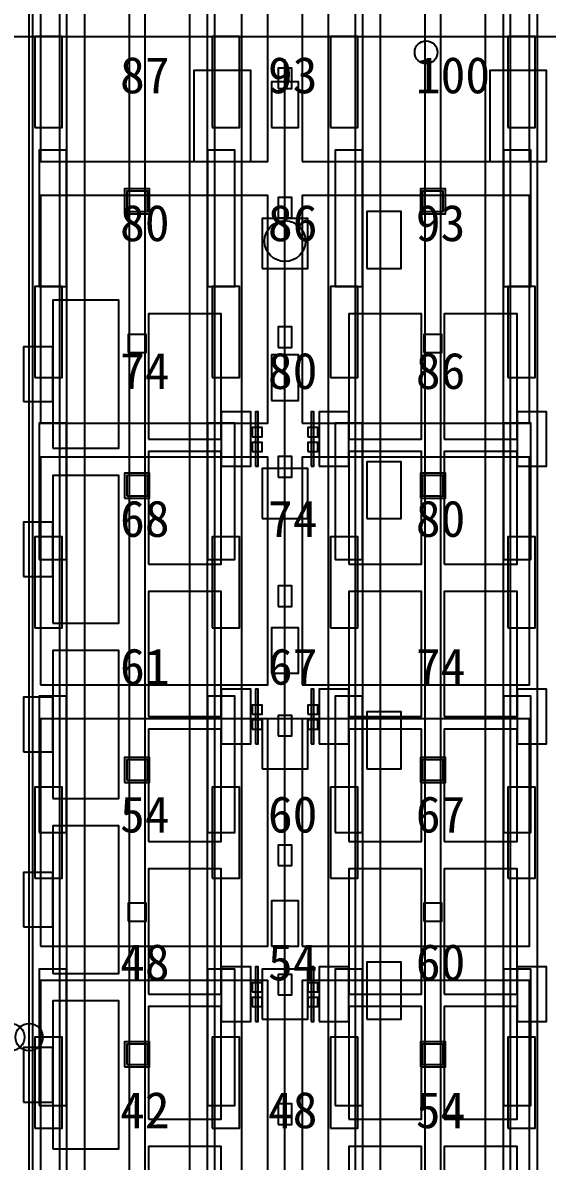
# Model space of a CAD drawing. Header units: metres. Extents: x -1640 to 1560, y -268 to 2338.
# Drawn here: x 101.7 to 124.8, y 1332.5 to 1382.6 of the extents above; entities that cross this region are included whole.
import ezdxf

# ---------------------------------------------------------------- set-up
doc = ezdxf.new("R2010")
doc.units = ezdxf.units.M
for name, color, linetype in [('1F_CHL', 4, 'Continuous'), ('1F_PUMP', 2, 'Continuous'), ('1F_SCR', 3, 'Continuous'), ('1F_STRUCT_COLUMN', 8, 'Continuous'), ('2F_CSF_LATERAL_RACK_CONCEPT', 9, 'Continuous'), ('2F_RFG', 5, 'Continuous'), ('2F_STRUCT_COLUMN', 8, 'Continuous'), ('2F_VMB', 6, 'Continuous'), ('3F_CLEANROOM_OVERHEAD_PIPE_DUCT_CONCEPT', 9, 'Continuous'), ('3F_CVD', 3, 'Continuous'), ('3F_EHS_EGRESS_DIST_M', 2, 'Continuous'), ('3F_EHS_EXTINGUISHER_HYDRANT_CABINET_CONCEPT', 1, 'Continuous'), ('3F_EHS_GAS_DETECTOR', 6, 'Continuous'), ('3F_FOUP', 5, 'Continuous'), ('3F_OHT', 9, 'Continuous'), ('3F_OHTV', 1, 'Continuous'), ('3F_PHOTO', 1, 'Continuous'), ('3F_STK', 3, 'Continuous'), ('3F_STRUCT_COLUMN', 8, 'Continuous'), ('3F_TBAR', 6, 'Continuous'), ('4F_FFU', 1, 'Continuous'), ('4F_STRUCT_PLENUM_TRUSS_CONCEPT', 9, 'Continuous'), ('5F_CHL', 4, 'Continuous'), ('5F_PUMP', 2, 'Continuous'), ('5F_SCR', 3, 'Continuous'), ('5F_STRUCT_COLUMN', 8, 'Continuous'), ('6F_CSF_LATERAL_RACK_CONCEPT', 9, 'Continuous'), ('6F_RFG', 5, 'Continuous'), ('6F_STRUCT_COLUMN', 8, 'Continuous'), ('6F_VMB', 6, 'Continuous'), ('7F_CLEANROOM_OVERHEAD_PIPE_DUCT_CONCEPT', 9, 'Continuous'), ('7F_CVD', 3, 'Continuous'), ('7F_EHS_EGRESS_DIST_M', 2, 'Continuous'), ('7F_EHS_EXTINGUISHER_HYDRANT_CABINET_CONCEPT', 1, 'Continuous'), ('7F_EHS_GAS_DETECTOR', 6, 'Continuous'), ('7F_FOUP', 5, 'Continuous'), ('7F_OHT', 9, 'Continuous'), ('7F_OHTV', 1, 'Continuous'), ('7F_PHOTO', 1, 'Continuous'), ('7F_STK', 3, 'Continuous'), ('7F_STRUCT_COLUMN', 8, 'Continuous'), ('7F_TBAR', 6, 'Continuous'), ('8F_FFU', 1, 'Continuous'), ('8F_STRUCT_PLENUM_TRUSS_CONCEPT', 9, 'Continuous'), ('UTIL_PCW.R_CONCEPT', 1, 'Continuous'), ('UTIL_PCW.R_RISER', 1, 'Continuous'), ('UTIL_PCW.S_CONCEPT', 6, 'Continuous'), ('UTIL_PCW.S_RISER', 6, 'Continuous')]:
    doc.layers.add(name, color=color, linetype=linetype)

msp = doc.modelspace()

# ---------------------------------------------------------------- linework, layer by layer
at = {"layer": '1F_CHL'}
for points in [[(116.85, 1371.8), (118.35, 1371.8), (118.35, 1374.3), (116.85, 1374.3)], [(116.85, 1360.8), (118.35, 1360.8), (118.35, 1363.3), (116.85, 1363.3)], [(116.85, 1349.8), (118.35, 1349.8), (118.35, 1352.3), (116.85, 1352.3)], [(116.85, 1338.8), (118.35, 1338.8), (118.35, 1341.3), (116.85, 1341.3)]]:
    msp.add_lwpolyline(points, close=True, dxfattribs=at)
at = {"layer": '1F_PUMP'}
for points in [[(102.25, 1378), (103.45, 1378), (103.45, 1382), (102.25, 1382)], [(110.05, 1378), (111.25, 1378), (111.25, 1382), (110.05, 1382)], [(115.25, 1378), (116.45, 1378), (116.45, 1382), (115.25, 1382)], [(123.05, 1378), (124.25, 1378), (124.25, 1382), (123.05, 1382)], [(102.25, 1367), (103.45, 1367), (103.45, 1371), (102.25, 1371)], [(110.05, 1367), (111.25, 1367), (111.25, 1371), (110.05, 1371)], [(115.25, 1367), (116.45, 1367), (116.45, 1371), (115.25, 1371)], [(123.05, 1367), (124.25, 1367), (124.25, 1371), (123.05, 1371)], [(102.25, 1356), (103.45, 1356), (103.45, 1360), (102.25, 1360)], [(110.05, 1356), (111.25, 1356), (111.25, 1360), (110.05, 1360)], [(115.25, 1356), (116.45, 1356), (116.45, 1360), (115.25, 1360)], [(123.05, 1356), (124.25, 1356), (124.25, 1360), (123.05, 1360)], [(102.25, 1345), (103.45, 1345), (103.45, 1349), (102.25, 1349)], [(110.05, 1345), (111.25, 1345), (111.25, 1349), (110.05, 1349)], [(115.25, 1345), (116.45, 1345), (116.45, 1349), (115.25, 1349)], [(123.05, 1345), (124.25, 1345), (124.25, 1349), (123.05, 1349)], [(102.25, 1334), (103.45, 1334), (103.45, 1338), (102.25, 1338)], [(110.05, 1334), (111.25, 1334), (111.25, 1338), (110.05, 1338)], [(115.25, 1334), (116.45, 1334), (116.45, 1338), (115.25, 1338)], [(123.05, 1334), (124.25, 1334), (124.25, 1338), (123.05, 1338)]]:
    msp.add_lwpolyline(points, close=True, dxfattribs=at)
at = {"layer": '1F_SCR'}
for points in [[(112.25, 1371.8), (114.25, 1371.8), (114.25, 1374), (112.25, 1374)], [(112.25, 1360.8), (114.25, 1360.8), (114.25, 1363), (112.25, 1363)], [(112.25, 1349.8), (114.25, 1349.8), (114.25, 1352), (112.25, 1352)], [(112.25, 1338.8), (114.25, 1338.8), (114.25, 1341), (112.25, 1341)]]:
    msp.add_lwpolyline(points, close=True, dxfattribs=at)
at = {"layer": '1F_STRUCT_COLUMN'}
for points in [[(106.2, 1374.2), (107.3, 1374.2), (107.3, 1375.3), (106.2, 1375.3)], [(119.2, 1374.2), (120.3, 1374.2), (120.3, 1375.3), (119.2, 1375.3)], [(106.2, 1361.7), (107.3, 1361.7), (107.3, 1362.8), (106.2, 1362.8)], [(119.2, 1361.7), (120.3, 1361.7), (120.3, 1362.8), (119.2, 1362.8)], [(106.2, 1349.2), (107.3, 1349.2), (107.3, 1350.3), (106.2, 1350.3)], [(119.2, 1349.2), (120.3, 1349.2), (120.3, 1350.3), (119.2, 1350.3)], [(106.2, 1336.7), (107.3, 1336.7), (107.3, 1337.8), (106.2, 1337.8)], [(119.2, 1336.7), (120.3, 1336.7), (120.3, 1337.8), (119.2, 1337.8)]]:
    msp.add_lwpolyline(points, close=True, dxfattribs=at)
at = {"layer": '2F_CSF_LATERAL_RACK_CONCEPT'}
for points in [[(103.65, 1310), (104.45, 1310), (104.45, 1460), (103.65, 1460)], [(109.05, 1310), (109.85, 1310), (109.85, 1460), (109.05, 1460)], [(116.65, 1310), (117.45, 1310), (117.45, 1460), (116.65, 1460)], [(122.05, 1310), (122.85, 1310), (122.85, 1460), (122.05, 1460)]]:
    msp.add_lwpolyline(points, close=True, dxfattribs=at)
at = {"layer": '2F_RFG'}
for points in [[(102.45, 1371), (103.65, 1371), (103.65, 1377), (102.45, 1377)], [(109.85, 1371), (111.05, 1371), (111.05, 1377), (109.85, 1377)], [(115.45, 1371), (116.65, 1371), (116.65, 1377), (115.45, 1377)], [(122.85, 1371), (124.05, 1371), (124.05, 1377), (122.85, 1377)], [(102.45, 1359), (103.65, 1359), (103.65, 1365), (102.45, 1365)], [(109.85, 1359), (111.05, 1359), (111.05, 1365), (109.85, 1365)], [(115.45, 1359), (116.65, 1359), (116.65, 1365), (115.45, 1365)], [(122.85, 1359), (124.05, 1359), (124.05, 1365), (122.85, 1365)], [(102.45, 1347), (103.65, 1347), (103.65, 1353), (102.45, 1353)], [(109.85, 1347), (111.05, 1347), (111.05, 1353), (109.85, 1353)], [(115.45, 1347), (116.65, 1347), (116.65, 1353), (115.45, 1353)], [(122.85, 1347), (124.05, 1347), (124.05, 1353), (122.85, 1353)], [(102.45, 1335), (103.65, 1335), (103.65, 1341), (102.45, 1341)], [(109.85, 1335), (111.05, 1335), (111.05, 1341), (109.85, 1341)], [(115.45, 1335), (116.65, 1335), (116.65, 1341), (115.45, 1341)], [(122.85, 1335), (124.05, 1335), (124.05, 1341), (122.85, 1341)]]:
    msp.add_lwpolyline(points, close=True, dxfattribs=at)
at = {"layer": '2F_STRUCT_COLUMN'}
for points in [[(106.3, 1374.3), (107.2, 1374.3), (107.2, 1375.2), (106.3, 1375.2)], [(119.3, 1374.3), (120.2, 1374.3), (120.2, 1375.2), (119.3, 1375.2)], [(106.3, 1361.8), (107.2, 1361.8), (107.2, 1362.7), (106.3, 1362.7)], [(119.3, 1361.8), (120.2, 1361.8), (120.2, 1362.7), (119.3, 1362.7)], [(106.3, 1349.3), (107.2, 1349.3), (107.2, 1350.2), (106.3, 1350.2)], [(119.3, 1349.3), (120.2, 1349.3), (120.2, 1350.2), (119.3, 1350.2)], [(106.3, 1336.8), (107.2, 1336.8), (107.2, 1337.7), (106.3, 1337.7)], [(119.3, 1336.8), (120.2, 1336.8), (120.2, 1337.7), (119.3, 1337.7)]]:
    msp.add_lwpolyline(points, close=True, dxfattribs=at)
at = {"layer": '2F_VMB'}
for points in [[(112.65, 1378), (113.85, 1378), (113.85, 1380), (112.65, 1380)], [(112.65, 1366), (113.85, 1366), (113.85, 1368), (112.65, 1368)], [(112.65, 1354), (113.85, 1354), (113.85, 1356), (112.65, 1356)], [(112.65, 1342), (113.85, 1342), (113.85, 1344), (112.65, 1344)]]:
    msp.add_lwpolyline(points, close=True, dxfattribs=at)
at = {"layer": '3F_CLEANROOM_OVERHEAD_PIPE_DUCT_CONCEPT'}
for points in [[(102.15, 1309), (103.35, 1309), (103.35, 1461), (102.15, 1461)], [(110.15, 1309), (111.35, 1309), (111.35, 1461), (110.15, 1461)], [(115.15, 1309), (116.35, 1309), (116.35, 1461), (115.15, 1461)], [(123.15, 1309), (124.35, 1309), (124.35, 1461), (123.15, 1461)]]:
    msp.add_lwpolyline(points, close=True, dxfattribs=at)
at = {"layer": '3F_CVD'}
for points in [[(103.05, 1363.9), (105.95, 1363.9), (105.95, 1370.4), (103.05, 1370.4)], [(101.75, 1365.95), (103.05, 1365.95), (103.05, 1368.35), (101.75, 1368.35)], [(103.05, 1356.2), (105.95, 1356.2), (105.95, 1362.7), (103.05, 1362.7)], [(101.75, 1358.25), (103.05, 1358.25), (103.05, 1360.65), (101.75, 1360.65)], [(103.05, 1348.5), (105.95, 1348.5), (105.95, 1355), (103.05, 1355)], [(101.75, 1350.55), (103.05, 1350.55), (103.05, 1352.95), (101.75, 1352.95)], [(103.05, 1340.8), (105.95, 1340.8), (105.95, 1347.3), (103.05, 1347.3)], [(101.75, 1342.85), (103.05, 1342.85), (103.05, 1345.25), (101.75, 1345.25)], [(103.05, 1333.1), (105.95, 1333.1), (105.95, 1339.6), (103.05, 1339.6)], [(101.75, 1335.15), (103.05, 1335.15), (103.05, 1337.55), (101.75, 1337.55)]]:
    msp.add_lwpolyline(points, close=True, dxfattribs=at)
at = {"layer": '3F_EHS_EXTINGUISHER_HYDRANT_CABINET_CONCEPT'}
msp.add_circle((119.45, 1381.3), 0.5, dxfattribs=at)
at = {"layer": '3F_EHS_GAS_DETECTOR'}
msp.add_circle((113.25, 1373), 0.9, dxfattribs=at)
at = {"layer": '3F_FOUP'}
for points in [[(111.8, 1364.4), (112.25, 1364.4), (112.25, 1364.8), (111.8, 1364.8)], [(114.25, 1364.4), (114.7, 1364.4), (114.7, 1364.8), (114.25, 1364.8)], [(111.8, 1363.75), (112.25, 1363.75), (112.25, 1364.15), (111.8, 1364.15)], [(114.25, 1363.75), (114.7, 1363.75), (114.7, 1364.15), (114.25, 1364.15)], [(111.8, 1352.2), (112.25, 1352.2), (112.25, 1352.6), (111.8, 1352.6)], [(114.25, 1352.2), (114.7, 1352.2), (114.7, 1352.6), (114.25, 1352.6)], [(111.8, 1351.55), (112.25, 1351.55), (112.25, 1351.95), (111.8, 1351.95)], [(114.25, 1351.55), (114.7, 1351.55), (114.7, 1351.95), (114.25, 1351.95)], [(111.8, 1340), (112.25, 1340), (112.25, 1340.4), (111.8, 1340.4)], [(114.25, 1340), (114.7, 1340), (114.7, 1340.4), (114.25, 1340.4)], [(111.8, 1339.35), (112.25, 1339.35), (112.25, 1339.75), (111.8, 1339.75)], [(114.25, 1339.35), (114.7, 1339.35), (114.7, 1339.75), (114.25, 1339.75)]]:
    msp.add_lwpolyline(points, close=True, dxfattribs=at)
at = {"layer": '3F_OHT'}
msp.add_line((113.25, 1309), (113.25, 1381), dxfattribs=at)
at = {"layer": '3F_OHTV'}
for points in [[(112.95, 1379.71), (113.55, 1379.71), (113.55, 1380.61), (112.95, 1380.61)], [(112.95, 1374.02), (113.55, 1374.02), (113.55, 1374.92), (112.95, 1374.92)], [(112.95, 1368.33), (113.55, 1368.33), (113.55, 1369.23), (112.95, 1369.23)], [(112.95, 1362.63), (113.55, 1362.63), (113.55, 1363.53), (112.95, 1363.53)], [(112.95, 1356.94), (113.55, 1356.94), (113.55, 1357.84), (112.95, 1357.84)], [(112.95, 1351.25), (113.55, 1351.25), (113.55, 1352.15), (112.95, 1352.15)], [(112.95, 1345.55), (113.55, 1345.55), (113.55, 1346.45), (112.95, 1346.45)], [(112.95, 1339.86), (113.55, 1339.86), (113.55, 1340.76), (112.95, 1340.76)], [(112.95, 1334.17), (113.55, 1334.17), (113.55, 1335.07), (112.95, 1335.07)]]:
    msp.add_lwpolyline(points, close=True, dxfattribs=at)
at = {"layer": '3F_PHOTO'}
for points in [[(107.25, 1364.3), (110.45, 1364.3), (110.45, 1369.8), (107.25, 1369.8)], [(116.05, 1364.3), (119.25, 1364.3), (119.25, 1369.8), (116.05, 1369.8)], [(120.25, 1364.3), (123.45, 1364.3), (123.45, 1369.8), (120.25, 1369.8)], [(110.45, 1363.1), (111.75, 1363.1), (111.75, 1365.5), (110.45, 1365.5)], [(114.75, 1363.1), (116.05, 1363.1), (116.05, 1365.5), (114.75, 1365.5)], [(123.45, 1363.1), (124.75, 1363.1), (124.75, 1365.5), (123.45, 1365.5)], [(107.25, 1358.8), (110.45, 1358.8), (110.45, 1363.75), (107.25, 1363.75)], [(116.05, 1358.8), (119.25, 1358.8), (119.25, 1363.75), (116.05, 1363.75)], [(120.25, 1358.8), (123.45, 1358.8), (123.45, 1363.75), (120.25, 1363.75)], [(107.25, 1352.1), (110.45, 1352.1), (110.45, 1357.6), (107.25, 1357.6)], [(116.05, 1352.1), (119.25, 1352.1), (119.25, 1357.6), (116.05, 1357.6)], [(120.25, 1352.1), (123.45, 1352.1), (123.45, 1357.6), (120.25, 1357.6)], [(110.45, 1350.9), (111.75, 1350.9), (111.75, 1353.3), (110.45, 1353.3)], [(114.75, 1350.9), (116.05, 1350.9), (116.05, 1353.3), (114.75, 1353.3)], [(123.45, 1350.9), (124.75, 1350.9), (124.75, 1353.3), (123.45, 1353.3)], [(107.25, 1346.6), (110.45, 1346.6), (110.45, 1351.55), (107.25, 1351.55)], [(116.05, 1346.6), (119.25, 1346.6), (119.25, 1351.55), (116.05, 1351.55)], [(120.25, 1346.6), (123.45, 1346.6), (123.45, 1351.55), (120.25, 1351.55)], [(107.25, 1339.9), (110.45, 1339.9), (110.45, 1345.4), (107.25, 1345.4)], [(116.05, 1339.9), (119.25, 1339.9), (119.25, 1345.4), (116.05, 1345.4)], [(120.25, 1339.9), (123.45, 1339.9), (123.45, 1345.4), (120.25, 1345.4)], [(110.45, 1338.7), (111.75, 1338.7), (111.75, 1341.1), (110.45, 1341.1)], [(114.75, 1338.7), (116.05, 1338.7), (116.05, 1341.1), (114.75, 1341.1)], [(123.45, 1338.7), (124.75, 1338.7), (124.75, 1341.1), (123.45, 1341.1)], [(107.25, 1334.4), (110.45, 1334.4), (110.45, 1339.35), (107.25, 1339.35)], [(116.05, 1334.4), (119.25, 1334.4), (119.25, 1339.35), (116.05, 1339.35)], [(120.25, 1334.4), (123.45, 1334.4), (123.45, 1339.35), (120.25, 1339.35)], [(107.25, 1327.7), (110.45, 1327.7), (110.45, 1333.2), (107.25, 1333.2)], [(116.05, 1327.7), (119.25, 1327.7), (119.25, 1333.2), (116.05, 1333.2)], [(120.25, 1327.7), (123.45, 1327.7), (123.45, 1333.2), (120.25, 1333.2)]]:
    msp.add_lwpolyline(points, close=True, dxfattribs=at)
at = {"layer": '3F_STK'}
for points in [[(109.25, 1376.5), (111.75, 1376.5), (111.75, 1380.5), (109.25, 1380.5)], [(122.25, 1376.5), (124.75, 1376.5), (124.75, 1380.5), (122.25, 1380.5)]]:
    msp.add_lwpolyline(points, close=True, dxfattribs=at)
at = {"layer": '3F_STRUCT_COLUMN'}
for points in [[(106.35, 1368.1), (107.15, 1368.1), (107.15, 1368.9), (106.35, 1368.9)], [(119.35, 1368.1), (120.15, 1368.1), (120.15, 1368.9), (119.35, 1368.9)], [(106.35, 1343.1), (107.15, 1343.1), (107.15, 1343.9), (106.35, 1343.9)], [(119.35, 1343.1), (120.15, 1343.1), (120.15, 1343.9), (119.35, 1343.9)]]:
    msp.add_lwpolyline(points, close=True, dxfattribs=at)
at = {"layer": '3F_TBAR'}
for points in [[(111.95, 1363.1), (112.07, 1363.1), (112.07, 1365.5), (111.95, 1365.5)], [(114.4, 1363.1), (114.52, 1363.1), (114.52, 1365.5), (114.4, 1365.5)], [(111.95, 1350.9), (112.07, 1350.9), (112.07, 1353.3), (111.95, 1353.3)], [(114.4, 1350.9), (114.52, 1350.9), (114.52, 1353.3), (114.4, 1353.3)], [(111.95, 1338.7), (112.07, 1338.7), (112.07, 1341.1), (111.95, 1341.1)], [(114.4, 1338.7), (114.52, 1338.7), (114.52, 1341.1), (114.4, 1341.1)]]:
    msp.add_lwpolyline(points, close=True, dxfattribs=at)
at = {"layer": '4F_FFU'}
for points in [[(102.5, 1376.5), (112.5, 1376.5), (112.5, 1386.5), (102.5, 1386.5)], [(114, 1376.5), (124, 1376.5), (124, 1386.5), (114, 1386.5)], [(102.5, 1365), (112.5, 1365), (112.5, 1375), (102.5, 1375)], [(114, 1365), (124, 1365), (124, 1375), (114, 1375)], [(102.5, 1353.5), (112.5, 1353.5), (112.5, 1363.5), (102.5, 1363.5)], [(114, 1353.5), (124, 1353.5), (124, 1363.5), (114, 1363.5)], [(102.5, 1342), (112.5, 1342), (112.5, 1352), (102.5, 1352)], [(114, 1342), (124, 1342), (124, 1352), (114, 1352)], [(102.5, 1330.5), (112.5, 1330.5), (112.5, 1340.5), (102.5, 1340.5)], [(114, 1330.5), (124, 1330.5), (124, 1340.5), (114, 1340.5)]]:
    msp.add_lwpolyline(points, close=True, dxfattribs=at)
at = {"layer": '4F_STRUCT_PLENUM_TRUSS_CONCEPT'}
for points in [[(106.4, 1306), (107.1, 1306), (107.1, 1464), (106.4, 1464)], [(119.4, 1306), (120.1, 1306), (120.1, 1464), (119.4, 1464)]]:
    msp.add_lwpolyline(points, close=True, dxfattribs=at)
at = {"layer": '5F_CHL'}
for points in [[(116.85, 1371.8), (118.35, 1371.8), (118.35, 1374.3), (116.85, 1374.3)], [(116.85, 1360.8), (118.35, 1360.8), (118.35, 1363.3), (116.85, 1363.3)], [(116.85, 1349.8), (118.35, 1349.8), (118.35, 1352.3), (116.85, 1352.3)], [(116.85, 1338.8), (118.35, 1338.8), (118.35, 1341.3), (116.85, 1341.3)]]:
    msp.add_lwpolyline(points, close=True, dxfattribs=at)
at = {"layer": '5F_PUMP'}
for points in [[(102.25, 1378), (103.45, 1378), (103.45, 1382), (102.25, 1382)], [(110.05, 1378), (111.25, 1378), (111.25, 1382), (110.05, 1382)], [(115.25, 1378), (116.45, 1378), (116.45, 1382), (115.25, 1382)], [(123.05, 1378), (124.25, 1378), (124.25, 1382), (123.05, 1382)], [(102.25, 1367), (103.45, 1367), (103.45, 1371), (102.25, 1371)], [(110.05, 1367), (111.25, 1367), (111.25, 1371), (110.05, 1371)], [(115.25, 1367), (116.45, 1367), (116.45, 1371), (115.25, 1371)], [(123.05, 1367), (124.25, 1367), (124.25, 1371), (123.05, 1371)], [(102.25, 1356), (103.45, 1356), (103.45, 1360), (102.25, 1360)], [(110.05, 1356), (111.25, 1356), (111.25, 1360), (110.05, 1360)], [(115.25, 1356), (116.45, 1356), (116.45, 1360), (115.25, 1360)], [(123.05, 1356), (124.25, 1356), (124.25, 1360), (123.05, 1360)], [(102.25, 1345), (103.45, 1345), (103.45, 1349), (102.25, 1349)], [(110.05, 1345), (111.25, 1345), (111.25, 1349), (110.05, 1349)], [(115.25, 1345), (116.45, 1345), (116.45, 1349), (115.25, 1349)], [(123.05, 1345), (124.25, 1345), (124.25, 1349), (123.05, 1349)], [(102.25, 1334), (103.45, 1334), (103.45, 1338), (102.25, 1338)], [(110.05, 1334), (111.25, 1334), (111.25, 1338), (110.05, 1338)], [(115.25, 1334), (116.45, 1334), (116.45, 1338), (115.25, 1338)], [(123.05, 1334), (124.25, 1334), (124.25, 1338), (123.05, 1338)]]:
    msp.add_lwpolyline(points, close=True, dxfattribs=at)
at = {"layer": '5F_SCR'}
for points in [[(112.25, 1371.8), (114.25, 1371.8), (114.25, 1374), (112.25, 1374)], [(112.25, 1360.8), (114.25, 1360.8), (114.25, 1363), (112.25, 1363)], [(112.25, 1349.8), (114.25, 1349.8), (114.25, 1352), (112.25, 1352)], [(112.25, 1338.8), (114.25, 1338.8), (114.25, 1341), (112.25, 1341)]]:
    msp.add_lwpolyline(points, close=True, dxfattribs=at)
at = {"layer": '5F_STRUCT_COLUMN'}
for points in [[(106.2, 1374.2), (107.3, 1374.2), (107.3, 1375.3), (106.2, 1375.3)], [(119.2, 1374.2), (120.3, 1374.2), (120.3, 1375.3), (119.2, 1375.3)], [(106.2, 1361.7), (107.3, 1361.7), (107.3, 1362.8), (106.2, 1362.8)], [(119.2, 1361.7), (120.3, 1361.7), (120.3, 1362.8), (119.2, 1362.8)], [(106.2, 1349.2), (107.3, 1349.2), (107.3, 1350.3), (106.2, 1350.3)], [(119.2, 1349.2), (120.3, 1349.2), (120.3, 1350.3), (119.2, 1350.3)], [(106.2, 1336.7), (107.3, 1336.7), (107.3, 1337.8), (106.2, 1337.8)], [(119.2, 1336.7), (120.3, 1336.7), (120.3, 1337.8), (119.2, 1337.8)]]:
    msp.add_lwpolyline(points, close=True, dxfattribs=at)
at = {"layer": '6F_CSF_LATERAL_RACK_CONCEPT'}
for points in [[(103.65, 1310), (104.45, 1310), (104.45, 1460), (103.65, 1460)], [(109.05, 1310), (109.85, 1310), (109.85, 1460), (109.05, 1460)], [(116.65, 1310), (117.45, 1310), (117.45, 1460), (116.65, 1460)], [(122.05, 1310), (122.85, 1310), (122.85, 1460), (122.05, 1460)]]:
    msp.add_lwpolyline(points, close=True, dxfattribs=at)
at = {"layer": '6F_RFG'}
for points in [[(102.45, 1371), (103.65, 1371), (103.65, 1377), (102.45, 1377)], [(109.85, 1371), (111.05, 1371), (111.05, 1377), (109.85, 1377)], [(115.45, 1371), (116.65, 1371), (116.65, 1377), (115.45, 1377)], [(122.85, 1371), (124.05, 1371), (124.05, 1377), (122.85, 1377)], [(102.45, 1359), (103.65, 1359), (103.65, 1365), (102.45, 1365)], [(109.85, 1359), (111.05, 1359), (111.05, 1365), (109.85, 1365)], [(115.45, 1359), (116.65, 1359), (116.65, 1365), (115.45, 1365)], [(122.85, 1359), (124.05, 1359), (124.05, 1365), (122.85, 1365)], [(102.45, 1347), (103.65, 1347), (103.65, 1353), (102.45, 1353)], [(109.85, 1347), (111.05, 1347), (111.05, 1353), (109.85, 1353)], [(115.45, 1347), (116.65, 1347), (116.65, 1353), (115.45, 1353)], [(122.85, 1347), (124.05, 1347), (124.05, 1353), (122.85, 1353)], [(102.45, 1335), (103.65, 1335), (103.65, 1341), (102.45, 1341)], [(109.85, 1335), (111.05, 1335), (111.05, 1341), (109.85, 1341)], [(115.45, 1335), (116.65, 1335), (116.65, 1341), (115.45, 1341)], [(122.85, 1335), (124.05, 1335), (124.05, 1341), (122.85, 1341)]]:
    msp.add_lwpolyline(points, close=True, dxfattribs=at)
at = {"layer": '6F_STRUCT_COLUMN'}
for points in [[(106.3, 1374.3), (107.2, 1374.3), (107.2, 1375.2), (106.3, 1375.2)], [(119.3, 1374.3), (120.2, 1374.3), (120.2, 1375.2), (119.3, 1375.2)], [(106.3, 1361.8), (107.2, 1361.8), (107.2, 1362.7), (106.3, 1362.7)], [(119.3, 1361.8), (120.2, 1361.8), (120.2, 1362.7), (119.3, 1362.7)], [(106.3, 1349.3), (107.2, 1349.3), (107.2, 1350.2), (106.3, 1350.2)], [(119.3, 1349.3), (120.2, 1349.3), (120.2, 1350.2), (119.3, 1350.2)], [(106.3, 1336.8), (107.2, 1336.8), (107.2, 1337.7), (106.3, 1337.7)], [(119.3, 1336.8), (120.2, 1336.8), (120.2, 1337.7), (119.3, 1337.7)]]:
    msp.add_lwpolyline(points, close=True, dxfattribs=at)
at = {"layer": '6F_VMB'}
for points in [[(112.65, 1378), (113.85, 1378), (113.85, 1380), (112.65, 1380)], [(112.65, 1366), (113.85, 1366), (113.85, 1368), (112.65, 1368)], [(112.65, 1354), (113.85, 1354), (113.85, 1356), (112.65, 1356)], [(112.65, 1342), (113.85, 1342), (113.85, 1344), (112.65, 1344)]]:
    msp.add_lwpolyline(points, close=True, dxfattribs=at)
at = {"layer": '7F_CLEANROOM_OVERHEAD_PIPE_DUCT_CONCEPT'}
for points in [[(102.15, 1309), (103.35, 1309), (103.35, 1461), (102.15, 1461)], [(110.15, 1309), (111.35, 1309), (111.35, 1461), (110.15, 1461)], [(115.15, 1309), (116.35, 1309), (116.35, 1461), (115.15, 1461)], [(123.15, 1309), (124.35, 1309), (124.35, 1461), (123.15, 1461)]]:
    msp.add_lwpolyline(points, close=True, dxfattribs=at)
at = {"layer": '7F_CVD'}
for points in [[(103.05, 1363.9), (105.95, 1363.9), (105.95, 1370.4), (103.05, 1370.4)], [(101.75, 1365.95), (103.05, 1365.95), (103.05, 1368.35), (101.75, 1368.35)], [(103.05, 1356.2), (105.95, 1356.2), (105.95, 1362.7), (103.05, 1362.7)], [(101.75, 1358.25), (103.05, 1358.25), (103.05, 1360.65), (101.75, 1360.65)], [(103.05, 1348.5), (105.95, 1348.5), (105.95, 1355), (103.05, 1355)], [(101.75, 1350.55), (103.05, 1350.55), (103.05, 1352.95), (101.75, 1352.95)], [(103.05, 1340.8), (105.95, 1340.8), (105.95, 1347.3), (103.05, 1347.3)], [(101.75, 1342.85), (103.05, 1342.85), (103.05, 1345.25), (101.75, 1345.25)], [(103.05, 1333.1), (105.95, 1333.1), (105.95, 1339.6), (103.05, 1339.6)], [(101.75, 1335.15), (103.05, 1335.15), (103.05, 1337.55), (101.75, 1337.55)]]:
    msp.add_lwpolyline(points, close=True, dxfattribs=at)
at = {"layer": '7F_EHS_EXTINGUISHER_HYDRANT_CABINET_CONCEPT'}
msp.add_circle((119.45, 1381.3), 0.5, dxfattribs=at)
at = {"layer": '7F_EHS_GAS_DETECTOR'}
msp.add_circle((113.25, 1373), 0.9, dxfattribs=at)
at = {"layer": '7F_FOUP'}
for points in [[(111.8, 1364.4), (112.25, 1364.4), (112.25, 1364.8), (111.8, 1364.8)], [(114.25, 1364.4), (114.7, 1364.4), (114.7, 1364.8), (114.25, 1364.8)], [(111.8, 1363.75), (112.25, 1363.75), (112.25, 1364.15), (111.8, 1364.15)], [(114.25, 1363.75), (114.7, 1363.75), (114.7, 1364.15), (114.25, 1364.15)], [(111.8, 1352.2), (112.25, 1352.2), (112.25, 1352.6), (111.8, 1352.6)], [(114.25, 1352.2), (114.7, 1352.2), (114.7, 1352.6), (114.25, 1352.6)], [(111.8, 1351.55), (112.25, 1351.55), (112.25, 1351.95), (111.8, 1351.95)], [(114.25, 1351.55), (114.7, 1351.55), (114.7, 1351.95), (114.25, 1351.95)], [(111.8, 1340), (112.25, 1340), (112.25, 1340.4), (111.8, 1340.4)], [(114.25, 1340), (114.7, 1340), (114.7, 1340.4), (114.25, 1340.4)], [(111.8, 1339.35), (112.25, 1339.35), (112.25, 1339.75), (111.8, 1339.75)], [(114.25, 1339.35), (114.7, 1339.35), (114.7, 1339.75), (114.25, 1339.75)]]:
    msp.add_lwpolyline(points, close=True, dxfattribs=at)
at = {"layer": '7F_OHT'}
msp.add_line((113.25, 1309), (113.25, 1381), dxfattribs=at)
at = {"layer": '7F_OHTV'}
for points in [[(112.95, 1379.71), (113.55, 1379.71), (113.55, 1380.61), (112.95, 1380.61)], [(112.95, 1374.02), (113.55, 1374.02), (113.55, 1374.92), (112.95, 1374.92)], [(112.95, 1368.33), (113.55, 1368.33), (113.55, 1369.23), (112.95, 1369.23)], [(112.95, 1362.63), (113.55, 1362.63), (113.55, 1363.53), (112.95, 1363.53)], [(112.95, 1356.94), (113.55, 1356.94), (113.55, 1357.84), (112.95, 1357.84)], [(112.95, 1351.25), (113.55, 1351.25), (113.55, 1352.15), (112.95, 1352.15)], [(112.95, 1345.55), (113.55, 1345.55), (113.55, 1346.45), (112.95, 1346.45)], [(112.95, 1339.86), (113.55, 1339.86), (113.55, 1340.76), (112.95, 1340.76)], [(112.95, 1334.17), (113.55, 1334.17), (113.55, 1335.07), (112.95, 1335.07)]]:
    msp.add_lwpolyline(points, close=True, dxfattribs=at)
at = {"layer": '7F_PHOTO'}
for points in [[(107.25, 1364.3), (110.45, 1364.3), (110.45, 1369.8), (107.25, 1369.8)], [(116.05, 1364.3), (119.25, 1364.3), (119.25, 1369.8), (116.05, 1369.8)], [(120.25, 1364.3), (123.45, 1364.3), (123.45, 1369.8), (120.25, 1369.8)], [(110.45, 1363.1), (111.75, 1363.1), (111.75, 1365.5), (110.45, 1365.5)], [(114.75, 1363.1), (116.05, 1363.1), (116.05, 1365.5), (114.75, 1365.5)], [(123.45, 1363.1), (124.75, 1363.1), (124.75, 1365.5), (123.45, 1365.5)], [(107.25, 1358.8), (110.45, 1358.8), (110.45, 1363.75), (107.25, 1363.75)], [(116.05, 1358.8), (119.25, 1358.8), (119.25, 1363.75), (116.05, 1363.75)], [(120.25, 1358.8), (123.45, 1358.8), (123.45, 1363.75), (120.25, 1363.75)], [(107.25, 1352.1), (110.45, 1352.1), (110.45, 1357.6), (107.25, 1357.6)], [(116.05, 1352.1), (119.25, 1352.1), (119.25, 1357.6), (116.05, 1357.6)], [(120.25, 1352.1), (123.45, 1352.1), (123.45, 1357.6), (120.25, 1357.6)], [(110.45, 1350.9), (111.75, 1350.9), (111.75, 1353.3), (110.45, 1353.3)], [(114.75, 1350.9), (116.05, 1350.9), (116.05, 1353.3), (114.75, 1353.3)], [(123.45, 1350.9), (124.75, 1350.9), (124.75, 1353.3), (123.45, 1353.3)], [(107.25, 1346.6), (110.45, 1346.6), (110.45, 1351.55), (107.25, 1351.55)], [(116.05, 1346.6), (119.25, 1346.6), (119.25, 1351.55), (116.05, 1351.55)], [(120.25, 1346.6), (123.45, 1346.6), (123.45, 1351.55), (120.25, 1351.55)], [(107.25, 1339.9), (110.45, 1339.9), (110.45, 1345.4), (107.25, 1345.4)], [(116.05, 1339.9), (119.25, 1339.9), (119.25, 1345.4), (116.05, 1345.4)], [(120.25, 1339.9), (123.45, 1339.9), (123.45, 1345.4), (120.25, 1345.4)], [(110.45, 1338.7), (111.75, 1338.7), (111.75, 1341.1), (110.45, 1341.1)], [(114.75, 1338.7), (116.05, 1338.7), (116.05, 1341.1), (114.75, 1341.1)], [(123.45, 1338.7), (124.75, 1338.7), (124.75, 1341.1), (123.45, 1341.1)], [(107.25, 1334.4), (110.45, 1334.4), (110.45, 1339.35), (107.25, 1339.35)], [(116.05, 1334.4), (119.25, 1334.4), (119.25, 1339.35), (116.05, 1339.35)], [(120.25, 1334.4), (123.45, 1334.4), (123.45, 1339.35), (120.25, 1339.35)], [(107.25, 1327.7), (110.45, 1327.7), (110.45, 1333.2), (107.25, 1333.2)], [(116.05, 1327.7), (119.25, 1327.7), (119.25, 1333.2), (116.05, 1333.2)], [(120.25, 1327.7), (123.45, 1327.7), (123.45, 1333.2), (120.25, 1333.2)]]:
    msp.add_lwpolyline(points, close=True, dxfattribs=at)
at = {"layer": '7F_STK'}
for points in [[(109.25, 1376.5), (111.75, 1376.5), (111.75, 1380.5), (109.25, 1380.5)], [(122.25, 1376.5), (124.75, 1376.5), (124.75, 1380.5), (122.25, 1380.5)]]:
    msp.add_lwpolyline(points, close=True, dxfattribs=at)
at = {"layer": '7F_STRUCT_COLUMN'}
for points in [[(106.35, 1368.1), (107.15, 1368.1), (107.15, 1368.9), (106.35, 1368.9)], [(119.35, 1368.1), (120.15, 1368.1), (120.15, 1368.9), (119.35, 1368.9)], [(106.35, 1343.1), (107.15, 1343.1), (107.15, 1343.9), (106.35, 1343.9)], [(119.35, 1343.1), (120.15, 1343.1), (120.15, 1343.9), (119.35, 1343.9)]]:
    msp.add_lwpolyline(points, close=True, dxfattribs=at)
at = {"layer": '7F_TBAR'}
for points in [[(111.95, 1363.1), (112.07, 1363.1), (112.07, 1365.5), (111.95, 1365.5)], [(114.4, 1363.1), (114.52, 1363.1), (114.52, 1365.5), (114.4, 1365.5)], [(111.95, 1350.9), (112.07, 1350.9), (112.07, 1353.3), (111.95, 1353.3)], [(114.4, 1350.9), (114.52, 1350.9), (114.52, 1353.3), (114.4, 1353.3)], [(111.95, 1338.7), (112.07, 1338.7), (112.07, 1341.1), (111.95, 1341.1)], [(114.4, 1338.7), (114.52, 1338.7), (114.52, 1341.1), (114.4, 1341.1)]]:
    msp.add_lwpolyline(points, close=True, dxfattribs=at)
at = {"layer": '8F_FFU'}
for points in [[(102.5, 1376.5), (112.5, 1376.5), (112.5, 1386.5), (102.5, 1386.5)], [(114, 1376.5), (124, 1376.5), (124, 1386.5), (114, 1386.5)], [(102.5, 1365), (112.5, 1365), (112.5, 1375), (102.5, 1375)], [(114, 1365), (124, 1365), (124, 1375), (114, 1375)], [(102.5, 1353.5), (112.5, 1353.5), (112.5, 1363.5), (102.5, 1363.5)], [(114, 1353.5), (124, 1353.5), (124, 1363.5), (114, 1363.5)], [(102.5, 1342), (112.5, 1342), (112.5, 1352), (102.5, 1352)], [(114, 1342), (124, 1342), (124, 1352), (114, 1352)], [(102.5, 1330.5), (112.5, 1330.5), (112.5, 1340.5), (102.5, 1340.5)], [(114, 1330.5), (124, 1330.5), (124, 1340.5), (114, 1340.5)]]:
    msp.add_lwpolyline(points, close=True, dxfattribs=at)
at = {"layer": '8F_STRUCT_PLENUM_TRUSS_CONCEPT'}
for points in [[(106.4, 1306), (107.1, 1306), (107.1, 1464), (106.4, 1464)], [(119.4, 1306), (120.1, 1306), (120.1, 1464), (119.4, 1464)]]:
    msp.add_lwpolyline(points, close=True, dxfattribs=at)
at = {"layer": 'UTIL_PCW.R_CONCEPT'}
msp.add_line((102.005, 1311.78), (102.005, 1458.23), dxfattribs=at)
msp.add_line((102.005, 1311.78), (102.005, 1458.23), dxfattribs=at)
at = {"layer": 'UTIL_PCW.R_RISER'}
msp.add_circle((102.005, 1338.005), 0.6, dxfattribs=at)
msp.add_circle((102.005, 1338.005), 0.6, dxfattribs=at)
at = {"layer": 'UTIL_PCW.S_CONCEPT'}
msp.add_line((-276.4, 1382), (293.4, 1382), dxfattribs=at)
msp.add_line((-276.4, 1382), (293.4, 1382), dxfattribs=at)
at = {"layer": 'UTIL_PCW.S_RISER'}
msp.add_circle((101.205, 1338.005), 0.6, dxfattribs=at)
msp.add_circle((101.205, 1338.005), 0.6, dxfattribs=at)

# ---------------------------------------------------------------- texts
at = {"layer": '3F_EHS_EGRESS_DIST_M'}
for s, p in [('87', (106, 1379.5)), ('93', (112.5, 1379.5)), ('100', (119, 1379.5)), ('80', (106, 1373)), ('86', (112.5, 1373)), ('93', (119, 1373)), ('74', (106, 1366.5)), ('80', (112.5, 1366.5)), ('86', (119, 1366.5)), ('68', (106, 1360)), ('74', (112.5, 1360)), ('80', (119, 1360)), ('61', (106, 1353.5)), ('67', (112.5, 1353.5)), ('74', (119, 1353.5)), ('54', (106, 1347)), ('60', (112.5, 1347)), ('67', (119, 1347)), ('48', (106, 1340.5)), ('54', (112.5, 1340.5)), ('60', (119, 1340.5)), ('42', (106, 1334)), ('48', (112.5, 1334)), ('54', (119, 1334))]:
    msp.add_text(s, height=1.6, dxfattribs=at).set_placement(p)
at = {"layer": '7F_EHS_EGRESS_DIST_M'}
for s, p in [('87', (106, 1379.5)), ('93', (112.5, 1379.5)), ('100', (119, 1379.5)), ('80', (106, 1373)), ('86', (112.5, 1373)), ('93', (119, 1373)), ('74', (106, 1366.5)), ('80', (112.5, 1366.5)), ('86', (119, 1366.5)), ('68', (106, 1360)), ('74', (112.5, 1360)), ('80', (119, 1360)), ('61', (106, 1353.5)), ('67', (112.5, 1353.5)), ('74', (119, 1353.5)), ('54', (106, 1347)), ('60', (112.5, 1347)), ('67', (119, 1347)), ('48', (106, 1340.5)), ('54', (112.5, 1340.5)), ('60', (119, 1340.5)), ('42', (106, 1334)), ('48', (112.5, 1334)), ('54', (119, 1334))]:
    msp.add_text(s, height=1.6, dxfattribs=at).set_placement(p)

doc.saveas('drawing.dxf')
